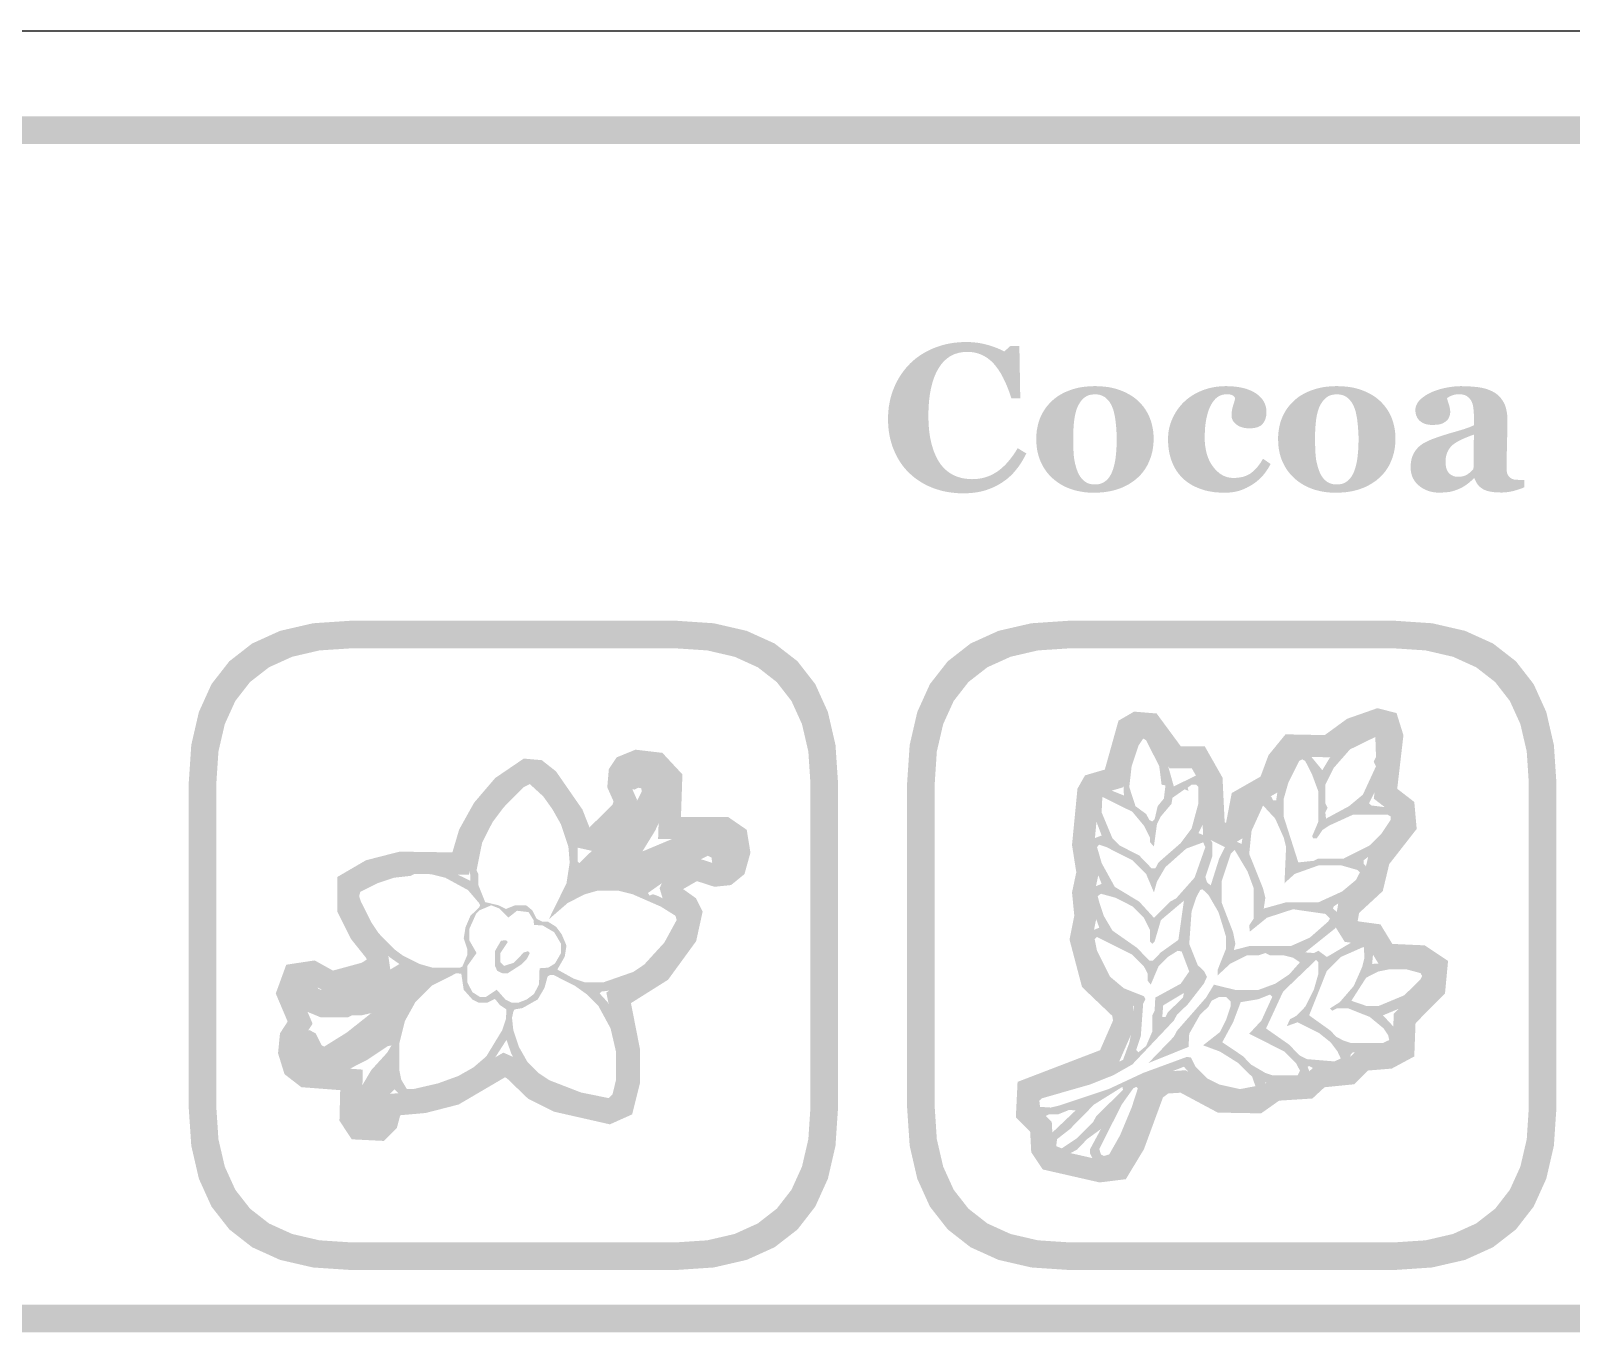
# Model space of a CAD drawing. Header units: millimetres. Extents: x 6 to 297, y 55 to 451.
# Drawn here: x 211.21 to 233.51, y 271.4 to 290.24 of the extents above; entities that cross this region are included whole.
import ezdxf

# ---------------------------------------------------------------- set-up
doc = ezdxf.new("R2010")
doc.units = ezdxf.units.MM
doc.layers.add('CUT', color=1, linetype='Continuous')
doc.layers.add('RASTER', color=7, linetype='Continuous')

msp = doc.modelspace()

# ---------------------------------------------------------------- hatches: boundary and pattern name
at = {"layer": 'RASTER'}
h = msp.add_hatch(color=7, dxfattribs=at)
h.paths.add_polyline_path([(208.2, 286.8), (208.234, 287.316), (208.337, 287.763), (208.509, 288.141), (208.75, 288.45), (209.059, 288.691), (209.438, 288.863), (209.884, 288.966), (210.4, 289), (267.6, 289), (268.116, 288.966), (268.563, 288.863), (268.941, 288.691), (269.25, 288.45), (269.491, 288.141), (269.663, 287.763), (269.766, 287.316), (269.8, 286.8), (269.8, 273.6), (269.766, 273.084), (269.662, 272.638), (269.491, 272.259), (269.25, 271.95), (268.941, 271.709), (268.563, 271.537), (268.116, 271.434), (267.6, 271.4), (210.4, 271.4), (209.884, 271.434), (209.438, 271.537), (209.059, 271.709), (208.75, 271.95), (208.509, 272.259), (208.337, 272.638), (208.234, 273.084), (208.2, 273.6)])
h.paths.add_polyline_path([(208.6, 286.8), (208.6, 273.6), (208.628, 273.178), (208.712, 272.813), (208.853, 272.503), (209.05, 272.25), (209.303, 272.053), (209.613, 271.912), (209.978, 271.828), (210.4, 271.8), (267.6, 271.8), (268.022, 271.828), (268.388, 271.912), (268.697, 272.053), (268.95, 272.25), (269.147, 272.503), (269.287, 272.813), (269.372, 273.178), (269.4, 273.6), (269.4, 286.8), (269.372, 287.222), (269.287, 287.588), (269.147, 287.897), (268.95, 288.15), (268.697, 288.347), (268.388, 288.488), (268.022, 288.572), (267.6, 288.6), (210.4, 288.6), (209.978, 288.572), (209.613, 288.488), (209.303, 288.347), (209.05, 288.15), (208.853, 287.897), (208.712, 287.588), (208.628, 287.222), (208.6, 286.8)], flags=0)
for points in [[(224.71, 283.544), (224.654, 283.545), (224.598, 283.549), (224.543, 283.555), (224.489, 283.563), (224.436, 283.573), (224.384, 283.586), (224.333, 283.601), (224.283, 283.618), (224.234, 283.638), (224.186, 283.659), (224.141, 283.683), (224.096, 283.709), (224.054, 283.737), (224.013, 283.767), (223.973, 283.799), (223.936, 283.833), (223.9, 283.868), (223.867, 283.906), (223.835, 283.945), (223.806, 283.987), (223.778, 284.03), (223.753, 284.076), (223.729, 284.124), (223.707, 284.173), (223.687, 284.225), (223.671, 284.277), (223.656, 284.331), (223.644, 284.386), (223.635, 284.443), (223.629, 284.5), (223.625, 284.559), (223.624, 284.62), (223.625, 284.679), (223.629, 284.738), (223.635, 284.796), (223.645, 284.852), (223.656, 284.908), (223.671, 284.962), (223.688, 285.015), (223.708, 285.067), (223.73, 285.118), (223.754, 285.167), (223.781, 285.214), (223.809, 285.259), (223.84, 285.303), (223.872, 285.345), (223.907, 285.385), (223.944, 285.424), (223.983, 285.46), (224.023, 285.494), (224.065, 285.525), (224.109, 285.555), (224.155, 285.583), (224.202, 285.608), (224.252, 285.632), (224.303, 285.653), (224.356, 285.672), (224.41, 285.689), (224.464, 285.703), (224.52, 285.714), (224.577, 285.723), (224.634, 285.729), (224.692, 285.733), (224.751, 285.734), (224.794, 285.734), (224.836, 285.732), (224.877, 285.728), (224.917, 285.724), (224.956, 285.718), (224.993, 285.711), (225.03, 285.702), (225.066, 285.693), (225.101, 285.682), (225.135, 285.671), (225.167, 285.66), (225.198, 285.648), (225.227, 285.636), (225.255, 285.624), (225.281, 285.611), (225.307, 285.598), (225.397, 285.679), (225.525, 285.679), (225.538, 284.92), (225.409, 284.92), (225.381, 285.004), (225.352, 285.082), (225.321, 285.154), (225.288, 285.221), (225.255, 285.282), (225.22, 285.337), (225.183, 285.386), (225.146, 285.43), (225.106, 285.468), (225.064, 285.501), (225.021, 285.529), (224.975, 285.552), (224.927, 285.569), (224.877, 285.582), (224.825, 285.59), (224.771, 285.592), (224.704, 285.588), (224.641, 285.577), (224.583, 285.558), (224.528, 285.532), (224.478, 285.497), (224.432, 285.456), (224.39, 285.407), (224.352, 285.35), (224.318, 285.286), (224.289, 285.216), (224.264, 285.14), (224.244, 285.058), (224.228, 284.97), (224.217, 284.876), (224.21, 284.776), (224.208, 284.669), (224.209, 284.609), (224.211, 284.55), (224.215, 284.494), (224.22, 284.44), (224.227, 284.388), (224.236, 284.339), (224.246, 284.292), (224.257, 284.247), (224.27, 284.204), (224.283, 284.163), (224.298, 284.125), (224.314, 284.089), (224.33, 284.055), (224.348, 284.022), (224.366, 283.993), (224.385, 283.965), (224.407, 283.938), (224.43, 283.913), (224.453, 283.89), (224.478, 283.868), (224.503, 283.849), (224.53, 283.831), (224.557, 283.815), (224.586, 283.801), (224.615, 283.789), (224.645, 283.779), (224.676, 283.77), (224.708, 283.762), (224.74, 283.757), (224.774, 283.753), (224.808, 283.75), (224.842, 283.749), (224.893, 283.751), (224.942, 283.756), (224.99, 283.765), (225.036, 283.777), (225.081, 283.793), (225.125, 283.812), (225.167, 283.835), (225.208, 283.861), (225.247, 283.89), (225.286, 283.924), (225.324, 283.96), (225.361, 284.001), (225.397, 284.045), (225.432, 284.092), (225.467, 284.143), (225.5, 284.198), (225.626, 284.121), (225.61, 284.09), (225.593, 284.059), (225.576, 284.029), (225.559, 283.999), (225.54, 283.971), (225.522, 283.943), (225.502, 283.917), (225.482, 283.891), (225.462, 283.866), (225.441, 283.842), (225.418, 283.818), (225.396, 283.796), (225.372, 283.775), (225.348, 283.754), (225.322, 283.734), (225.296, 283.716), (225.267, 283.696), (225.237, 283.678), (225.206, 283.66), (225.175, 283.644), (225.142, 283.629), (225.109, 283.615), (225.075, 283.602), (225.041, 283.59), (225.005, 283.579), (224.968, 283.57), (224.929, 283.562), (224.888, 283.556), (224.846, 283.551), (224.803, 283.547), (224.757, 283.545), (224.71, 283.544)], [(228.494, 283.553), (228.444, 283.554), (228.395, 283.557), (228.348, 283.561), (228.302, 283.568), (228.258, 283.576), (228.215, 283.586), (228.174, 283.599), (228.135, 283.612), (228.096, 283.628), (228.06, 283.645), (228.025, 283.663), (227.992, 283.683), (227.961, 283.703), (227.931, 283.726), (227.904, 283.749), (227.877, 283.774), (227.853, 283.801), (227.83, 283.829), (227.809, 283.858), (227.789, 283.888), (227.771, 283.919), (227.755, 283.952), (227.74, 283.985), (227.727, 284.02), (227.715, 284.056), (227.705, 284.093), (227.696, 284.13), (227.689, 284.169), (227.684, 284.208), (227.68, 284.248), (227.678, 284.288), (227.677, 284.329), (227.678, 284.367), (227.681, 284.405), (227.685, 284.442), (227.692, 284.478), (227.701, 284.514), (227.711, 284.55), (227.723, 284.585), (227.738, 284.62), (227.753, 284.653), (227.771, 284.686), (227.789, 284.718), (227.809, 284.749), (227.83, 284.778), (227.853, 284.807), (227.877, 284.835), (227.902, 284.861), (227.93, 284.887), (227.959, 284.912), (227.99, 284.935), (228.022, 284.957), (228.056, 284.978), (228.092, 284.997), (228.129, 285.015), (228.168, 285.032), (228.208, 285.047), (228.25, 285.06), (228.292, 285.071), (228.335, 285.08), (228.38, 285.087), (228.425, 285.092), (228.472, 285.095), (228.519, 285.096), (228.585, 285.094), (228.647, 285.089), (228.705, 285.081), (228.76, 285.07), (228.812, 285.056), (228.86, 285.038), (228.904, 285.018), (228.945, 284.994), (228.982, 284.967), (229.014, 284.938), (229.041, 284.907), (229.063, 284.874), (229.08, 284.839), (229.092, 284.801), (229.1, 284.761), (229.102, 284.719), (229.101, 284.693), (229.099, 284.669), (229.094, 284.646), (229.088, 284.624), (229.08, 284.603), (229.071, 284.584), (229.059, 284.566), (229.046, 284.549), (229.031, 284.534), (229.014, 284.521), (228.993, 284.51), (228.971, 284.501), (228.945, 284.494), (228.918, 284.489), (228.887, 284.486), (228.854, 284.485), (228.828, 284.486), (228.802, 284.488), (228.777, 284.492), (228.754, 284.498), (228.731, 284.505), (228.71, 284.514), (228.69, 284.525), (228.671, 284.538), (228.653, 284.551), (228.638, 284.566), (228.626, 284.582), (228.615, 284.598), (228.607, 284.616), (228.601, 284.635), (228.598, 284.654), (228.597, 284.675), (228.597, 284.693), (228.598, 284.711), (228.6, 284.729), (228.603, 284.747), (228.606, 284.764), (228.61, 284.782), (228.615, 284.8), (228.62, 284.817), (228.626, 284.834), (228.631, 284.85), (228.635, 284.865), (228.639, 284.879), (228.642, 284.892), (228.645, 284.904), (228.647, 284.915), (228.648, 284.924), (228.644, 284.931), (228.639, 284.937), (228.635, 284.942), (228.63, 284.947), (228.624, 284.952), (228.619, 284.957), (228.613, 284.961), (228.607, 284.965), (228.6, 284.968), (228.593, 284.971), (228.584, 284.973), (228.575, 284.975), (228.565, 284.976), (228.554, 284.978), (228.542, 284.978), (228.529, 284.978), (228.513, 284.978), (228.497, 284.976), (228.482, 284.974), (228.466, 284.971), (228.451, 284.966), (228.437, 284.961), (228.423, 284.955), (228.409, 284.948), (228.396, 284.939), (228.383, 284.929), (228.37, 284.918), (228.357, 284.905), (228.344, 284.891), (228.332, 284.875), (228.32, 284.858), (228.308, 284.839), (228.297, 284.82), (228.287, 284.8), (228.277, 284.777), (228.267, 284.754), (228.258, 284.728), (228.25, 284.701), (228.243, 284.673), (228.236, 284.643), (228.229, 284.611), (228.224, 284.578), (228.219, 284.544), (228.215, 284.507), (228.212, 284.47), (228.21, 284.43), (228.209, 284.39), (228.208, 284.347), (228.21, 284.283), (228.216, 284.223), (228.226, 284.166), (228.239, 284.112), (228.256, 284.061), (228.277, 284.013), (228.302, 283.968), (228.331, 283.927), (228.362, 283.889), (228.395, 283.857), (228.429, 283.829), (228.465, 283.807), (228.502, 283.789), (228.541, 283.777), (228.581, 283.769), (228.623, 283.767), (228.663, 283.768), (228.7, 283.772), (228.736, 283.777), (228.769, 283.785), (228.8, 283.795), (228.829, 283.808), (228.857, 283.823), (228.882, 283.84), (228.905, 283.859), (228.928, 283.88), (228.951, 283.902), (228.972, 283.927), (228.993, 283.954), (229.014, 283.982), (229.033, 284.013), (229.052, 284.045), (229.162, 283.969), (229.15, 283.947), (229.138, 283.925), (229.126, 283.904), (229.112, 283.884), (229.098, 283.863), (229.084, 283.844), (229.069, 283.825), (229.054, 283.806), (229.038, 283.788), (229.021, 283.77), (229.003, 283.753), (228.984, 283.736), (228.965, 283.72), (228.945, 283.704), (228.924, 283.689), (228.903, 283.675), (228.88, 283.66), (228.857, 283.647), (228.833, 283.634), (228.81, 283.622), (228.786, 283.611), (228.763, 283.601), (228.739, 283.592), (228.715, 283.584), (228.691, 283.577), (228.666, 283.57), (228.64, 283.565), (228.612, 283.561), (228.584, 283.557), (228.555, 283.555), (228.525, 283.554), (228.494, 283.553)]]:
    msp.add_hatch(color=7, dxfattribs=at).paths.add_polyline_path(points)
h = msp.add_hatch(color=7, dxfattribs=at)
h.paths.add_polyline_path([(227.246, 284.88), (227.272, 284.854), (227.297, 284.827), (227.32, 284.799), (227.342, 284.769), (227.362, 284.738), (227.38, 284.706), (227.397, 284.673), (227.412, 284.639), (227.425, 284.603), (227.437, 284.567), (227.446, 284.53), (227.454, 284.492), (227.461, 284.454), (227.465, 284.414), (227.468, 284.375), (227.469, 284.334), (227.468, 284.294), (227.465, 284.254), (227.461, 284.215), (227.455, 284.176), (227.447, 284.138), (227.437, 284.1), (227.426, 284.063), (227.412, 284.027), (227.397, 283.992), (227.381, 283.957), (227.363, 283.925), (227.343, 283.893), (227.322, 283.863), (227.299, 283.834), (227.274, 283.806), (227.248, 283.78), (227.218, 283.754), (227.187, 283.728), (227.154, 283.705), (227.121, 283.683), (227.085, 283.663), (227.049, 283.644), (227.011, 283.627), (226.971, 283.612), (226.931, 283.598), (226.888, 283.586), (226.845, 283.576), (226.799, 283.568), (226.753, 283.561), (226.705, 283.557), (226.655, 283.554), (226.604, 283.553), (226.56, 283.554), (226.517, 283.556), (226.474, 283.56), (226.433, 283.566), (226.392, 283.573), (226.352, 283.582), (226.314, 283.592), (226.276, 283.604), (226.239, 283.618), (226.203, 283.633), (226.168, 283.65), (226.134, 283.668), (226.101, 283.689), (226.07, 283.71), (226.039, 283.733), (226.01, 283.758), (225.983, 283.783), (225.957, 283.81), (225.933, 283.838), (225.91, 283.868), (225.889, 283.899), (225.869, 283.931), (225.851, 283.965), (225.834, 284.001), (225.819, 284.037), (225.806, 284.075), (225.795, 284.114), (225.786, 284.154), (225.779, 284.194), (225.774, 284.236), (225.771, 284.279), (225.77, 284.324), (225.77, 284.367), (225.773, 284.409), (225.777, 284.45), (225.784, 284.49), (225.792, 284.528), (225.801, 284.565), (225.813, 284.602), (225.826, 284.636), (225.841, 284.67), (225.858, 284.703), (225.876, 284.735), (225.896, 284.766), (225.918, 284.796), (225.942, 284.825), (225.968, 284.853), (225.995, 284.88), (226.023, 284.905), (226.052, 284.929), (226.084, 284.951), (226.116, 284.971), (226.15, 284.99), (226.186, 285.008), (226.224, 285.024), (226.262, 285.039), (226.303, 285.052), (226.344, 285.064), (226.387, 285.074), (226.431, 285.082), (226.476, 285.088), (226.522, 285.092), (226.569, 285.095), (226.618, 285.096), (226.668, 285.095), (226.717, 285.092), (226.765, 285.088), (226.81, 285.082), (226.855, 285.074), (226.898, 285.064), (226.939, 285.052), (226.979, 285.039), (227.017, 285.024), (227.054, 285.008), (227.089, 284.99), (227.124, 284.971), (227.156, 284.951), (227.188, 284.929), (227.218, 284.905), (227.246, 284.88)])
h.paths.add_polyline_path([(226.871, 283.865), (226.879, 283.886), (226.886, 283.908), (226.893, 283.932), (226.899, 283.956), (226.905, 283.981), (226.91, 284.008), (226.915, 284.036), (226.919, 284.064), (226.922, 284.094), (226.925, 284.125), (226.928, 284.158), (226.93, 284.191), (226.932, 284.226), (226.933, 284.262), (226.934, 284.299), (226.934, 284.337), (226.934, 284.363), (226.933, 284.39), (226.932, 284.418), (226.93, 284.447), (226.928, 284.476), (226.926, 284.507), (226.923, 284.539), (226.919, 284.571), (226.916, 284.603), (226.911, 284.634), (226.906, 284.662), (226.901, 284.689), (226.895, 284.714), (226.889, 284.738), (226.883, 284.759), (226.875, 284.779), (226.866, 284.802), (226.856, 284.823), (226.845, 284.843), (226.834, 284.862), (226.821, 284.879), (226.808, 284.895), (226.793, 284.91), (226.778, 284.924), (226.762, 284.937), (226.745, 284.947), (226.727, 284.956), (226.708, 284.964), (226.687, 284.97), (226.666, 284.974), (226.644, 284.976), (226.621, 284.977), (226.595, 284.976), (226.571, 284.973), (226.548, 284.969), (226.527, 284.963), (226.507, 284.955), (226.488, 284.945), (226.471, 284.933), (226.454, 284.92), (226.439, 284.905), (226.425, 284.889), (226.412, 284.872), (226.399, 284.854), (226.388, 284.835), (226.377, 284.815), (226.367, 284.794), (226.358, 284.772), (226.351, 284.751), (226.344, 284.728), (226.338, 284.705), (226.332, 284.681), (226.327, 284.656), (226.323, 284.631), (226.319, 284.604), (226.316, 284.576), (226.313, 284.548), (226.311, 284.52), (226.309, 284.491), (226.307, 284.462), (226.306, 284.433), (226.305, 284.403), (226.304, 284.373), (226.304, 284.343), (226.304, 284.304), (226.305, 284.266), (226.306, 284.231), (226.307, 284.197), (226.308, 284.165), (226.31, 284.134), (226.312, 284.105), (226.314, 284.078), (226.317, 284.052), (226.321, 284.026), (226.326, 284), (226.332, 283.973), (226.339, 283.947), (226.346, 283.921), (226.355, 283.894), (226.364, 283.868), (226.373, 283.846), (226.383, 283.825), (226.394, 283.805), (226.405, 283.787), (226.418, 283.769), (226.431, 283.753), (226.446, 283.738), (226.461, 283.725), (226.477, 283.712), (226.495, 283.701), (226.513, 283.692), (226.532, 283.685), (226.553, 283.679), (226.574, 283.675), (226.597, 283.673), (226.621, 283.672), (226.642, 283.673), (226.663, 283.675), (226.683, 283.679), (226.702, 283.684), (226.721, 283.691), (226.738, 283.699), (226.755, 283.709), (226.771, 283.721), (226.787, 283.734), (226.801, 283.748), (226.815, 283.764), (226.828, 283.781), (226.84, 283.8), (226.851, 283.82), (226.862, 283.842), (226.871, 283.865)], flags=0)
h = msp.add_hatch(color=7, dxfattribs=at)
h.paths.add_polyline_path([(230.747, 284.88), (230.773, 284.854), (230.798, 284.827), (230.821, 284.799), (230.843, 284.769), (230.863, 284.738), (230.881, 284.706), (230.898, 284.673), (230.913, 284.639), (230.926, 284.603), (230.938, 284.567), (230.947, 284.53), (230.955, 284.492), (230.962, 284.454), (230.966, 284.414), (230.969, 284.375), (230.97, 284.334), (230.969, 284.294), (230.966, 284.254), (230.962, 284.215), (230.956, 284.176), (230.948, 284.138), (230.938, 284.1), (230.927, 284.063), (230.913, 284.027), (230.898, 283.992), (230.882, 283.957), (230.864, 283.925), (230.844, 283.893), (230.823, 283.863), (230.799, 283.834), (230.775, 283.806), (230.749, 283.78), (230.719, 283.754), (230.688, 283.728), (230.655, 283.705), (230.622, 283.683), (230.586, 283.663), (230.55, 283.644), (230.512, 283.627), (230.472, 283.612), (230.432, 283.598), (230.389, 283.586), (230.346, 283.576), (230.3, 283.568), (230.254, 283.561), (230.206, 283.557), (230.156, 283.554), (230.105, 283.553), (230.061, 283.554), (230.018, 283.556), (229.975, 283.56), (229.934, 283.566), (229.893, 283.573), (229.853, 283.582), (229.815, 283.592), (229.777, 283.604), (229.74, 283.618), (229.704, 283.633), (229.669, 283.65), (229.635, 283.668), (229.602, 283.689), (229.571, 283.71), (229.54, 283.733), (229.511, 283.758), (229.484, 283.783), (229.458, 283.81), (229.434, 283.838), (229.411, 283.868), (229.39, 283.899), (229.37, 283.931), (229.352, 283.965), (229.335, 284.001), (229.32, 284.037), (229.307, 284.075), (229.296, 284.114), (229.287, 284.154), (229.28, 284.194), (229.275, 284.236), (229.272, 284.279), (229.271, 284.324), (229.271, 284.367), (229.274, 284.409), (229.278, 284.45), (229.285, 284.49), (229.293, 284.528), (229.302, 284.565), (229.314, 284.602), (229.327, 284.636), (229.342, 284.67), (229.359, 284.703), (229.377, 284.735), (229.397, 284.766), (229.419, 284.796), (229.443, 284.825), (229.469, 284.853), (229.496, 284.88), (229.524, 284.905), (229.553, 284.929), (229.584, 284.951), (229.617, 284.971), (229.651, 284.99), (229.687, 285.008), (229.724, 285.024), (229.763, 285.039), (229.804, 285.052), (229.845, 285.064), (229.888, 285.074), (229.932, 285.082), (229.977, 285.088), (230.023, 285.092), (230.07, 285.095), (230.119, 285.096), (230.169, 285.095), (230.218, 285.092), (230.266, 285.088), (230.311, 285.082), (230.356, 285.074), (230.399, 285.064), (230.44, 285.052), (230.48, 285.039), (230.518, 285.024), (230.555, 285.008), (230.59, 284.99), (230.625, 284.971), (230.657, 284.951), (230.689, 284.929), (230.719, 284.905), (230.747, 284.88)])
h.paths.add_polyline_path([(230.372, 283.865), (230.38, 283.886), (230.387, 283.908), (230.394, 283.932), (230.4, 283.956), (230.406, 283.981), (230.411, 284.008), (230.416, 284.036), (230.42, 284.064), (230.423, 284.094), (230.426, 284.125), (230.429, 284.158), (230.431, 284.191), (230.433, 284.226), (230.434, 284.262), (230.435, 284.299), (230.435, 284.337), (230.435, 284.363), (230.434, 284.39), (230.433, 284.418), (230.431, 284.447), (230.429, 284.476), (230.427, 284.507), (230.424, 284.539), (230.42, 284.571), (230.417, 284.603), (230.412, 284.634), (230.407, 284.662), (230.402, 284.689), (230.396, 284.714), (230.39, 284.738), (230.384, 284.759), (230.376, 284.779), (230.367, 284.802), (230.357, 284.823), (230.346, 284.843), (230.335, 284.862), (230.322, 284.879), (230.308, 284.895), (230.294, 284.91), (230.279, 284.924), (230.263, 284.937), (230.246, 284.947), (230.228, 284.956), (230.209, 284.964), (230.188, 284.97), (230.167, 284.974), (230.145, 284.976), (230.122, 284.977), (230.096, 284.976), (230.072, 284.973), (230.049, 284.969), (230.028, 284.963), (230.008, 284.955), (229.989, 284.945), (229.972, 284.933), (229.955, 284.92), (229.94, 284.905), (229.926, 284.889), (229.913, 284.872), (229.9, 284.854), (229.889, 284.835), (229.878, 284.815), (229.868, 284.794), (229.859, 284.772), (229.852, 284.751), (229.845, 284.728), (229.839, 284.705), (229.833, 284.681), (229.828, 284.656), (229.824, 284.631), (229.82, 284.604), (229.817, 284.576), (229.814, 284.548), (229.812, 284.52), (229.81, 284.491), (229.808, 284.462), (229.807, 284.433), (229.806, 284.403), (229.805, 284.373), (229.805, 284.343), (229.805, 284.304), (229.806, 284.266), (229.807, 284.231), (229.808, 284.197), (229.809, 284.165), (229.811, 284.134), (229.813, 284.105), (229.815, 284.078), (229.818, 284.052), (229.822, 284.026), (229.827, 284), (229.833, 283.973), (229.84, 283.947), (229.847, 283.921), (229.856, 283.894), (229.865, 283.868), (229.874, 283.846), (229.884, 283.825), (229.895, 283.805), (229.906, 283.787), (229.919, 283.769), (229.932, 283.753), (229.947, 283.738), (229.962, 283.725), (229.978, 283.712), (229.996, 283.701), (230.014, 283.692), (230.033, 283.685), (230.054, 283.679), (230.075, 283.675), (230.098, 283.673), (230.122, 283.672), (230.143, 283.673), (230.164, 283.675), (230.184, 283.679), (230.203, 283.684), (230.222, 283.691), (230.239, 283.699), (230.256, 283.709), (230.272, 283.721), (230.288, 283.734), (230.302, 283.748), (230.316, 283.764), (230.329, 283.781), (230.341, 283.8), (230.352, 283.82), (230.363, 283.842), (230.372, 283.865)], flags=0)
h = msp.add_hatch(color=7, dxfattribs=at)
h.paths.add_polyline_path([(232.833, 283.631), (232.817, 283.624), (232.799, 283.617), (232.781, 283.611), (232.763, 283.604), (232.743, 283.598), (232.723, 283.591), (232.702, 283.585), (232.681, 283.579), (232.659, 283.574), (232.636, 283.569), (232.613, 283.565), (232.59, 283.562), (232.567, 283.559), (232.543, 283.558), (232.519, 283.556), (232.495, 283.556), (232.451, 283.557), (232.41, 283.559), (232.373, 283.564), (232.338, 283.569), (232.307, 283.577), (232.278, 283.586), (232.252, 283.597), (232.229, 283.61), (232.209, 283.624), (232.19, 283.639), (232.173, 283.656), (232.158, 283.675), (232.144, 283.694), (232.133, 283.716), (232.122, 283.738), (232.114, 283.763), (232.105, 283.763), (232.093, 283.75), (232.08, 283.739), (232.068, 283.727), (232.056, 283.716), (232.044, 283.706), (232.032, 283.696), (232.021, 283.687), (232.009, 283.678), (231.997, 283.669), (231.986, 283.661), (231.973, 283.653), (231.961, 283.645), (231.949, 283.638), (231.936, 283.631), (231.923, 283.624), (231.91, 283.618), (231.893, 283.61), (231.876, 283.603), (231.859, 283.596), (231.843, 283.59), (231.826, 283.584), (231.81, 283.579), (231.794, 283.574), (231.778, 283.57), (231.761, 283.566), (231.743, 283.563), (231.723, 283.561), (231.701, 283.558), (231.678, 283.557), (231.654, 283.556), (231.627, 283.555), (231.6, 283.555), (231.558, 283.556), (231.518, 283.561), (231.479, 283.569), (231.442, 283.58), (231.407, 283.594), (231.373, 283.611), (231.34, 283.631), (231.31, 283.655), (231.281, 283.681), (231.257, 283.709), (231.236, 283.739), (231.219, 283.772), (231.206, 283.806), (231.197, 283.842), (231.191, 283.88), (231.189, 283.921), (231.19, 283.944), (231.191, 283.967), (231.193, 283.988), (231.196, 284.009), (231.2, 284.029), (231.204, 284.048), (231.21, 284.066), (231.216, 284.083), (231.223, 284.099), (231.23, 284.115), (231.239, 284.13), (231.248, 284.145), (231.257, 284.16), (231.268, 284.174), (231.279, 284.188), (231.291, 284.201), (231.302, 284.212), (231.313, 284.223), (231.325, 284.233), (231.338, 284.243), (231.351, 284.253), (231.364, 284.262), (231.378, 284.27), (231.392, 284.278), (231.407, 284.286), (231.422, 284.293), (231.437, 284.301), (231.453, 284.308), (231.469, 284.315), (231.485, 284.322), (231.502, 284.329), (231.519, 284.335), (231.553, 284.347), (231.588, 284.36), (231.625, 284.372), (231.664, 284.385), (231.704, 284.397), (231.746, 284.41), (231.79, 284.423), (231.835, 284.436), (231.88, 284.449), (231.922, 284.461), (231.96, 284.473), (231.995, 284.485), (232.027, 284.496), (232.056, 284.508), (232.082, 284.518), (232.105, 284.529), (232.105, 284.669), (232.105, 284.679), (232.105, 284.689), (232.104, 284.7), (232.104, 284.712), (232.103, 284.724), (232.102, 284.737), (232.1, 284.751), (232.099, 284.766), (232.097, 284.781), (232.095, 284.795), (232.093, 284.808), (232.09, 284.821), (232.087, 284.834), (232.083, 284.845), (232.079, 284.857), (232.074, 284.867), (232.069, 284.879), (232.063, 284.89), (232.056, 284.9), (232.048, 284.91), (232.039, 284.92), (232.03, 284.929), (232.02, 284.938), (232.01, 284.946), (231.998, 284.954), (231.986, 284.96), (231.973, 284.966), (231.959, 284.97), (231.944, 284.974), (231.928, 284.976), (231.912, 284.978), (231.894, 284.978), (231.878, 284.978), (231.863, 284.977), (231.849, 284.976), (231.835, 284.974), (231.822, 284.971), (231.809, 284.968), (231.798, 284.964), (231.786, 284.96), (231.776, 284.956), (231.766, 284.951), (231.756, 284.946), (231.747, 284.942), (231.739, 284.937), (231.731, 284.932), (231.724, 284.928), (231.717, 284.923), (231.718, 284.915), (231.72, 284.906), (231.722, 284.896), (231.725, 284.886), (231.729, 284.874), (231.732, 284.862), (231.737, 284.848), (231.742, 284.833), (231.747, 284.818), (231.751, 284.804), (231.754, 284.789), (231.757, 284.774), (231.759, 284.76), (231.761, 284.746), (231.762, 284.732), (231.762, 284.718), (231.762, 284.711), (231.761, 284.704), (231.76, 284.697), (231.759, 284.69), (231.757, 284.682), (231.755, 284.673), (231.752, 284.665), (231.749, 284.655), (231.746, 284.646), (231.742, 284.638), (231.737, 284.63), (231.733, 284.622), (231.728, 284.615), (231.723, 284.608), (231.717, 284.602), (231.711, 284.596), (231.702, 284.589), (231.694, 284.582), (231.685, 284.576), (231.675, 284.57), (231.666, 284.565), (231.656, 284.56), (231.646, 284.555), (231.635, 284.551), (231.624, 284.547), (231.612, 284.544), (231.598, 284.541), (231.583, 284.539), (231.566, 284.537), (231.548, 284.536), (231.528, 284.535), (231.507, 284.535), (231.478, 284.535), (231.45, 284.538), (231.423, 284.543), (231.399, 284.549), (231.377, 284.558), (231.357, 284.568), (231.338, 284.58), (231.321, 284.594), (231.307, 284.609), (231.294, 284.626), (231.283, 284.643), (231.274, 284.662), (231.267, 284.682), (231.262, 284.703), (231.259, 284.725), (231.258, 284.748), (231.259, 284.769), (231.262, 284.788), (231.267, 284.808), (231.275, 284.826), (231.284, 284.844), (231.295, 284.862), (231.308, 284.879), (231.323, 284.896), (231.34, 284.912), (231.358, 284.927), (231.376, 284.941), (231.396, 284.955), (231.416, 284.968), (231.437, 284.981), (231.459, 284.992), (231.482, 285.003), (231.506, 285.014), (231.53, 285.024), (231.556, 285.033), (231.582, 285.042), (231.609, 285.051), (231.637, 285.058), (231.665, 285.065), (231.695, 285.071), (231.725, 285.077), (231.754, 285.082), (231.782, 285.086), (231.811, 285.09), (231.838, 285.092), (231.865, 285.094), (231.892, 285.095), (231.917, 285.096), (231.953, 285.095), (231.987, 285.095), (232.021, 285.093), (232.054, 285.091), (232.086, 285.089), (232.117, 285.086), (232.148, 285.083), (232.178, 285.079), (232.208, 285.074), (232.236, 285.068), (232.264, 285.061), (232.291, 285.053), (232.317, 285.044), (232.343, 285.033), (232.368, 285.022), (232.392, 285.009), (232.414, 284.996), (232.435, 284.981), (232.455, 284.964), (232.474, 284.946), (232.491, 284.927), (232.507, 284.906), (232.522, 284.884), (232.536, 284.86), (232.549, 284.835), (232.56, 284.808), (232.569, 284.779), (232.576, 284.748), (232.582, 284.716), (232.587, 284.681), (232.589, 284.645), (232.59, 284.606), (232.59, 284.564), (232.589, 284.52), (232.589, 284.474), (232.588, 284.425), (232.587, 284.375), (232.586, 284.323), (232.585, 284.27), (232.583, 284.214), (232.582, 284.159), (232.58, 284.11), (232.579, 284.065), (232.578, 284.026), (232.578, 283.991), (232.577, 283.961), (232.577, 283.935), (232.577, 283.915), (232.577, 283.899), (232.578, 283.884), (232.579, 283.869), (232.582, 283.856), (232.584, 283.843), (232.588, 283.832), (232.592, 283.821), (232.596, 283.811), (232.602, 283.802), (232.608, 283.793), (232.614, 283.785), (232.622, 283.778), (232.629, 283.771), (232.638, 283.765), (232.647, 283.759), (232.657, 283.754), (232.664, 283.751), (232.671, 283.749), (232.68, 283.746), (232.689, 283.744), (232.7, 283.743), (232.711, 283.742), (232.723, 283.741), (232.736, 283.74), (232.749, 283.739), (232.762, 283.739), (232.774, 283.739), (232.787, 283.738), (232.799, 283.738), (232.81, 283.738), (232.822, 283.738), (232.833, 283.738)])
h.paths.add_polyline_path([(232.105, 284.394), (232.084, 284.387), (232.064, 284.38), (232.044, 284.372), (232.023, 284.364), (232.003, 284.356), (231.983, 284.348), (231.963, 284.339), (231.942, 284.33), (231.923, 284.321), (231.904, 284.312), (231.886, 284.303), (231.869, 284.293), (231.853, 284.284), (231.838, 284.274), (231.824, 284.265), (231.811, 284.255), (231.797, 284.244), (231.785, 284.233), (231.773, 284.221), (231.762, 284.208), (231.752, 284.195), (231.742, 284.18), (231.734, 284.166), (231.726, 284.15), (231.718, 284.134), (231.712, 284.117), (231.707, 284.099), (231.703, 284.081), (231.699, 284.062), (231.697, 284.042), (231.695, 284.021), (231.695, 284), (231.696, 283.972), (231.698, 283.947), (231.702, 283.923), (231.708, 283.901), (231.715, 283.882), (231.724, 283.864), (231.735, 283.848), (231.747, 283.834), (231.76, 283.822), (231.774, 283.812), (231.789, 283.803), (231.805, 283.796), (231.821, 283.79), (231.838, 283.786), (231.856, 283.784), (231.875, 283.783), (231.895, 283.784), (231.913, 283.785), (231.931, 283.788), (231.948, 283.791), (231.965, 283.796), (231.98, 283.802), (231.994, 283.808), (232.008, 283.816), (232.02, 283.825), (232.033, 283.834), (232.045, 283.843), (232.056, 283.853), (232.068, 283.863), (232.079, 283.874), (232.089, 283.886), (232.099, 283.897)], flags=0)
h = msp.add_hatch(color=7, dxfattribs=at)
h.paths.add_polyline_path([(213.5, 279.35), (213.537, 279.901), (213.647, 280.378), (213.83, 280.782), (214.087, 281.112), (214.418, 281.37), (214.822, 281.553), (215.299, 281.663), (215.85, 281.7), (220.55, 281.7), (221.101, 281.663), (221.578, 281.553), (221.982, 281.37), (222.313, 281.113), (222.57, 280.782), (222.753, 280.378), (222.863, 279.901), (222.9, 279.35), (222.9, 274.65), (222.863, 274.099), (222.753, 273.622), (222.57, 273.218), (222.313, 272.887), (221.982, 272.63), (221.578, 272.447), (221.101, 272.337), (220.55, 272.3), (215.85, 272.3), (215.299, 272.337), (214.822, 272.447), (214.418, 272.63), (214.088, 272.888), (213.83, 273.218), (213.647, 273.622), (213.537, 274.099), (213.5, 274.65)])
h.paths.add_polyline_path([(213.9, 279.35), (213.9, 274.65), (213.93, 274.193), (214.022, 273.797), (214.174, 273.462), (214.388, 273.188), (214.662, 272.974), (214.997, 272.822), (215.393, 272.73), (215.85, 272.7), (220.55, 272.7), (221.007, 272.73), (221.403, 272.822), (221.738, 272.974), (222.013, 273.188), (222.226, 273.462), (222.378, 273.797), (222.47, 274.193), (222.5, 274.65), (222.5, 279.35), (222.47, 279.807), (222.378, 280.203), (222.226, 280.538), (222.013, 280.812), (221.738, 281.026), (221.403, 281.178), (221.007, 281.27), (220.55, 281.3), (215.85, 281.3), (215.393, 281.27), (214.997, 281.178), (214.662, 281.026), (214.388, 280.813), (214.174, 280.538), (214.022, 280.203), (213.93, 279.807), (213.9, 279.35)], flags=0)
h = msp.add_hatch(color=7, dxfattribs=at)
h.paths.add_polyline_path([(223.9, 279.35), (223.937, 279.901), (224.047, 280.378), (224.23, 280.782), (224.488, 281.112), (224.818, 281.37), (225.222, 281.553), (225.699, 281.663), (226.25, 281.7), (230.95, 281.7), (231.501, 281.663), (231.978, 281.553), (232.382, 281.37), (232.713, 281.113), (232.97, 280.782), (233.153, 280.378), (233.263, 279.901), (233.3, 279.35), (233.3, 274.65), (233.263, 274.099), (233.153, 273.622), (232.97, 273.218), (232.713, 272.887), (232.382, 272.63), (231.978, 272.447), (231.501, 272.337), (230.95, 272.3), (226.25, 272.3), (225.699, 272.337), (225.222, 272.447), (224.818, 272.63), (224.488, 272.888), (224.23, 273.218), (224.047, 273.622), (223.937, 274.099), (223.9, 274.65)])
h.paths.add_polyline_path([(224.3, 279.35), (224.3, 274.65), (224.33, 274.193), (224.422, 273.797), (224.574, 273.462), (224.788, 273.188), (225.062, 272.974), (225.397, 272.822), (225.793, 272.73), (226.25, 272.7), (230.95, 272.7), (231.407, 272.73), (231.803, 272.822), (232.138, 272.974), (232.413, 273.188), (232.626, 273.462), (232.778, 273.797), (232.87, 274.193), (232.9, 274.65), (232.9, 279.35), (232.87, 279.807), (232.778, 280.203), (232.626, 280.538), (232.413, 280.812), (232.138, 281.026), (231.803, 281.178), (231.407, 281.27), (230.95, 281.3), (226.25, 281.3), (225.793, 281.27), (225.397, 281.178), (225.062, 281.026), (224.788, 280.813), (224.574, 280.538), (224.422, 280.203), (224.33, 279.807), (224.3, 279.35)], flags=0)
h = msp.add_hatch(color=7, dxfattribs=at)
h.paths.add_polyline_path([(230.708, 280.434), (230.985, 280.363), (231.085, 280.042), (230.995, 279.267), (231.242, 279.076), (231.277, 278.686), (230.879, 278.176), (230.786, 277.786), (230.443, 277.469), (230.423, 277.355), (230.427, 277.348), (230.752, 277.304), (230.924, 277.021), (231.394, 277), (231.731, 276.775), (231.687, 276.306), (231.26, 275.873), (231.242, 275.392), (230.915, 275.216), (230.57, 275.188), (230.371, 274.989), (229.943, 274.946), (229.767, 274.783), (229.285, 274.752), (229.025, 274.568), (228.397, 274.579), (227.859, 274.867), (227.681, 274.856), (227.604, 274.799), (227.328, 274.048), (227.066, 273.615), (226.687, 273.568), (225.863, 273.756), (225.697, 274.005), (225.681, 274.305), (225.474, 274.512), (225.499, 275.024), (226.693, 275.482), (226.881, 275.912), (226.87, 275.979), (226.432, 276.397), (226.251, 277.084), (226.32, 277.431), (226.287, 277.766), (226.349, 278.058), (226.287, 278.453), (226.366, 279.268), (226.475, 279.461), (226.762, 279.545), (226.96, 280.253), (227.186, 280.384), (227.512, 280.357), (227.861, 279.883), (228.208, 279.883), (228.466, 279.428), (228.497, 278.782), (228.51, 278.775), (228.518, 278.78), (228.599, 279.205), (229.016, 279.443), (229.132, 279.754), (229.378, 280.055), (229.946, 280.044), (230.269, 280.28)])
h.paths.add_polyline_path([(230.722, 280.1), (230.42, 279.994), (230.048, 279.722), (229.528, 279.732), (229.414, 279.592), (229.276, 279.222), (228.885, 279), (228.806, 278.583), (228.527, 278.408), (228.186, 278.581), (228.15, 279.337), (228.021, 279.563), (227.7, 279.563), (227.341, 280.05), (227.26, 280.057), (227.233, 280.041), (227.023, 279.287), (226.689, 279.19), (226.678, 279.17), (226.61, 278.463), (226.675, 278.049), (226.61, 277.748), (226.644, 277.415), (226.579, 277.094), (226.719, 276.566), (227.169, 276.136), (227.212, 275.869), (226.932, 275.231), (225.809, 274.8), (225.801, 274.638), (225.994, 274.445), (226.012, 274.11), (226.059, 274.039), (226.704, 273.893), (226.873, 273.913), (227.038, 274.187), (227.336, 274.999), (227.567, 275.169), (227.929, 275.192), (228.48, 274.898), (228.926, 274.89), (229.174, 275.066), (229.633, 275.095), (229.804, 275.253), (230.225, 275.296), (230.427, 275.498), (230.822, 275.53), (230.929, 275.587), (230.945, 276.009), (231.379, 276.45), (231.395, 276.615), (231.291, 276.684), (230.74, 276.709), (230.558, 277.007), (230.235, 277.051), (230.086, 277.29), (230.146, 277.631), (230.497, 277.955), (230.584, 278.319), (230.947, 278.783), (230.936, 278.908), (230.656, 279.124), (230.759, 280.012), (230.732, 280.098), (230.722, 280.1)], flags=0)
h = msp.add_hatch(color=7, dxfattribs=at)
h.paths.add_polyline_path([(227.26, 280.15), (227.393, 280.104), (227.527, 279.937), (227.65, 279.693), (227.761, 279.302), (228.084, 279.459), (228.161, 279.436), (228.218, 279.359), (228.218, 279.192), (228.251, 279.092), (228.185, 278.758), (228.118, 278.625), (228.261, 278.568), (228.318, 278.491), (228.318, 278.291), (228.218, 277.99), (228.241, 277.914), (228.295, 277.867), (228.418, 278.257), (228.508, 278.434), (228.619, 278.525), (228.742, 278.468), (228.785, 278.758), (228.852, 278.959), (228.976, 279.169), (229.086, 279.192), (229.176, 279.149), (229.196, 279.102), (229.243, 279.102), (229.286, 279.393), (229.51, 279.803), (229.62, 279.86), (229.663, 279.837), (229.911, 279.536), (230.011, 279.703), (230.278, 279.97), (230.488, 280.094), (230.722, 280.16), (230.765, 280.137), (230.822, 280.06), (230.822, 279.693), (230.722, 279.326), (230.588, 279.059), (230.622, 279.025), (230.889, 278.992), (230.999, 278.935), (231.022, 278.792), (230.932, 278.615), (230.845, 278.535), (230.799, 278.448), (230.511, 278.234), (230.511, 278.181), (230.588, 278.091), (230.531, 277.914), (230.365, 277.747), (230.077, 277.566), (230.064, 277.533), (230.154, 277.456), (230.154, 277.356), (230.097, 277.246), (229.663, 276.899), (229.787, 276.889), (229.854, 276.922), (229.977, 276.832), (230.355, 277.056), (230.555, 277.089), (230.655, 276.989), (230.632, 276.732), (231.289, 276.755), (231.466, 276.665), (231.49, 276.521), (231.433, 276.411), (231.166, 276.144), (230.789, 275.987), (230.965, 275.797), (231.022, 275.687), (230.999, 275.543), (230.922, 275.487), (230.789, 275.453), (230.355, 275.453), (230.321, 275.42), (230.298, 275.276), (230.221, 275.219), (229.787, 275.219), (229.72, 275.253), (229.697, 275.243), (229.72, 275.186), (229.697, 275.043), (229.553, 274.986), (229.086, 275.019), (229.043, 274.862), (228.952, 274.819), (228.518, 274.819), (228.385, 274.852), (228.141, 274.976), (227.907, 275.243), (227.393, 275.043), (227.216, 274.485), (226.993, 273.974), (226.926, 273.874), (226.816, 273.817), (226.716, 273.817), (226.605, 273.874), (226.549, 273.984), (226.549, 274.051), (226.706, 274.341), (226.505, 274.195), (226.358, 274.041), (226.181, 273.951), (226.081, 273.951), (225.991, 273.994), (225.948, 274.084), (225.971, 274.261), (226.338, 274.609), (226.248, 274.619), (226.081, 274.552), (225.948, 274.552), (225.881, 274.518), (225.737, 274.609), (225.714, 274.819), (225.737, 274.862), (225.848, 274.919), (226.549, 275.119), (227.026, 275.343), (227.116, 275.587), (227.183, 275.921), (227.183, 276.121), (226.939, 276.244), (226.739, 276.445), (226.582, 276.722), (226.515, 276.955), (226.539, 277.199), (226.682, 277.256), (226.549, 277.623), (226.549, 277.79), (226.572, 277.834), (226.716, 277.89), (226.549, 278.324), (226.549, 278.491), (226.572, 278.535), (226.716, 278.591), (226.615, 278.858), (226.592, 279.102), (226.615, 279.192), (226.682, 279.259), (226.816, 279.259), (227.039, 279.169), (227.016, 279.593), (227.083, 279.86), (227.206, 280.104)])
h.paths.add_polyline_path([(230.678, 280.017), (230.311, 279.837), (230.077, 279.57), (229.954, 279.326), (229.954, 279.059), (229.987, 278.992), (229.954, 278.925), (229.964, 278.835), (230.298, 279.015), (230.498, 279.182), (230.688, 279.593), (230.655, 279.66), (230.688, 279.726)], flags=0)
h.paths.add_polyline_path([(227.317, 279.994), (227.25, 279.893), (227.15, 279.593), (227.116, 279.292), (227.206, 279.015), (227.36, 278.902), (227.407, 278.815), (227.45, 278.792), (227.483, 278.825), (227.527, 279.015), (227.617, 279.125), (227.64, 279.316), (227.584, 279.326), (227.55, 279.593), (227.36, 279.97)], flags=0)
h.paths.add_polyline_path([(229.62, 279.693), (229.577, 279.67), (229.42, 279.359), (229.353, 279.125), (229.353, 278.858), (229.563, 278.201), (229.787, 278.224), (229.854, 278.257), (230.221, 278.257), (230.598, 278.448), (230.765, 278.615), (230.899, 278.815), (230.899, 278.868), (230.855, 278.892), (230.355, 278.892), (230.011, 278.735), (229.911, 278.668), (229.83, 278.548), (229.777, 278.548), (229.764, 278.581), (229.854, 278.792), (229.854, 279.226), (229.764, 279.469), (229.663, 279.67)], flags=0)
h.paths.add_polyline_path([(228.018, 279.326), (227.961, 279.282), (227.974, 279.236), (227.917, 279.259), (227.741, 279.136), (227.727, 279.049), (227.574, 278.868), (227.517, 278.758), (227.473, 278.434), (227.417, 278.491), (227.417, 278.558), (227.327, 278.735), (227.16, 278.935), (226.726, 279.149), (226.716, 278.925), (226.873, 278.548), (226.973, 278.448), (227.26, 278.301), (227.44, 278.114), (227.493, 278.114), (227.54, 278.201), (227.861, 278.481), (228.018, 278.691), (228.118, 279.059), (228.118, 279.292), (228.084, 279.326)], flags=0)
h.paths.add_polyline_path([(229.053, 279.025), (228.886, 278.658), (228.852, 278.324), (229.053, 277.823), (229.086, 277.69), (229.063, 277.533), (229.386, 277.623), (229.854, 277.623), (230.198, 277.78), (230.398, 277.947), (230.455, 278.057), (230.421, 278.091), (230.188, 278.157), (229.854, 278.157), (229.51, 278.034), (229.363, 277.9), (229.386, 278.424), (229.353, 278.558), (229.229, 278.835)], flags=0)
h.paths.add_polyline_path([(228.185, 278.491), (227.941, 278.401), (227.64, 278.134), (227.517, 277.924), (227.473, 277.767), (227.36, 278.034), (227.16, 278.234), (226.782, 278.424), (226.682, 278.458), (226.649, 278.424), (226.716, 278.191), (226.906, 277.847), (227.26, 277.633), (227.473, 277.4), (227.707, 277.633), (227.794, 277.68), (228.061, 277.98), (228.218, 278.424)], flags=0)
h.paths.add_polyline_path([(228.642, 278.381), (228.585, 278.324), (228.452, 277.924), (228.452, 277.623), (228.619, 277.189), (228.652, 277.022), (228.629, 276.932), (228.852, 276.989), (229.453, 276.989), (229.73, 277.112), (229.997, 277.346), (230.021, 277.389), (229.954, 277.456), (229.487, 277.523), (229.109, 277.4), (228.862, 277.199), (228.852, 277.289), (228.919, 277.389), (228.919, 277.823), (228.829, 278.067)], flags=0)
h.paths.add_polyline_path([(228.175, 277.813), (228.141, 277.8), (228.084, 277.69), (228.018, 277.49), (227.984, 277.022), (228.108, 276.712), (228.195, 276.632), (228.241, 276.545), (228.195, 276.445), (227.961, 276.144), (227.807, 275.997), (227.761, 275.911), (227.16, 275.276), (226.883, 275.119), (226.549, 274.986), (225.848, 274.785), (225.814, 274.752), (225.824, 274.662), (225.981, 274.652), (226.115, 274.685), (226.816, 274.919), (227.317, 275.153), (227.951, 275.386), (228.008, 275.376), (228.074, 275.243), (228.241, 275.076), (228.418, 274.986), (228.719, 274.919), (228.942, 274.962), (228.896, 275.096), (228.695, 275.296), (228.428, 275.463), (228.185, 275.553), (228.428, 275.744), (228.518, 275.921), (228.585, 276.121), (228.585, 276.188), (228.518, 276.254), (228.418, 276.254), (228.308, 276.198), (228.261, 276.111), (228.141, 275.997), (227.984, 275.72), (227.974, 275.53), (227.393, 275.296), (227.761, 275.677), (227.807, 275.764), (228.228, 276.244), (228.341, 276.431), (228.652, 276.355), (228.986, 276.355), (229.229, 276.445), (229.43, 276.578), (229.587, 276.755), (229.487, 276.822), (229.353, 276.855), (229.153, 276.855), (229.086, 276.889), (228.986, 276.855), (228.819, 276.855), (228.575, 276.732), (228.395, 276.565), (228.395, 276.645), (228.518, 276.955), (228.518, 277.122), (228.408, 277.48), (228.261, 277.733)], flags=0)
h.paths.add_polyline_path([(226.706, 277.747), (226.659, 277.713), (226.682, 277.623), (226.749, 277.423), (226.873, 277.213), (227.226, 276.966), (227.407, 276.779), (227.46, 276.779), (227.574, 276.899), (227.827, 277.079), (227.907, 277.647), (227.574, 277.366), (227.483, 277.056), (227.45, 277.022), (227.417, 277.056), (227.417, 277.223), (227.327, 277.4), (227.16, 277.566), (226.916, 277.69)], flags=0)
h.paths.add_polyline_path([(226.649, 277.122), (226.615, 277.089), (226.649, 276.922), (226.839, 276.545), (227.039, 276.378), (227.327, 276.264), (227.35, 276.221), (227.317, 276.154), (227.283, 275.687), (227.216, 275.487), (227.25, 275.453), (227.36, 275.543), (227.45, 275.754), (227.45, 275.987), (227.483, 276.054), (227.493, 276.244), (227.861, 276.445), (227.984, 276.622), (227.874, 276.912), (227.817, 276.922), (227.674, 276.832), (227.54, 276.698), (227.427, 276.431), (227.383, 276.488), (227.383, 276.588), (227.327, 276.698), (227.16, 276.865)], flags=0)
h.paths.add_polyline_path([(230.511, 276.979), (230.178, 276.832), (229.977, 276.632), (229.72, 275.987), (230.031, 275.764), (230.111, 275.677), (230.221, 275.62), (230.321, 275.587), (230.789, 275.587), (230.879, 275.63), (230.865, 275.697), (230.799, 275.797), (230.598, 275.964), (230.288, 276.087), (230.121, 276.087), (230.054, 276.054), (230.021, 276.087), (230.164, 276.178), (230.365, 276.411), (230.488, 276.688), (230.521, 276.822)], flags=0)
h.paths.add_polyline_path([(229.82, 276.789), (229.343, 276.331), (229.096, 275.797), (229.43, 275.563), (229.577, 275.41), (229.687, 275.353), (230.087, 275.32), (230.178, 275.363), (230.131, 275.463), (230.031, 275.597), (229.864, 275.73), (229.553, 275.887), (229.396, 275.83), (229.443, 275.931), (229.53, 275.977), (229.663, 276.111), (229.787, 276.355), (229.854, 276.588), (229.854, 276.755)], flags=0)
h.paths.add_polyline_path([(230.889, 276.655), (230.722, 276.622), (230.545, 276.532), (230.331, 276.198), (230.555, 276.121), (230.722, 276.121), (231.099, 276.278), (231.333, 276.511), (231.356, 276.555), (231.333, 276.598), (231.122, 276.655)], flags=0)
h.paths.add_polyline_path([(227.907, 276.311), (227.607, 276.131), (227.594, 275.964), (227.64, 275.964), (227.674, 276.031), (227.894, 276.244)], flags=0)
h.paths.add_polyline_path([(229.153, 276.288), (228.986, 276.221), (228.729, 276.178), (228.619, 275.887), (228.462, 275.597), (228.762, 275.396), (228.876, 275.276), (229.086, 275.153), (229.186, 275.119), (229.553, 275.119), (229.587, 275.186), (229.53, 275.296), (229.363, 275.463), (228.852, 275.72), (229.029, 275.911), (229.186, 276.254)], flags=0)
h.paths.add_polyline_path([(227.016, 274.952), (226.605, 274.695), (226.258, 274.341), (226.071, 274.195), (226.058, 274.094), (226.138, 274.061), (226.358, 274.208), (226.592, 274.442), (226.639, 274.528), (227.026, 274.909)], flags=0)
h.paths.add_polyline_path([(227.216, 274.952), (227.173, 274.929), (227.006, 274.695), (226.682, 274.051), (226.706, 273.974), (226.749, 273.951), (226.826, 273.974), (226.983, 274.251), (227.15, 274.652), (227.24, 274.929)], flags=0)
h = msp.add_hatch(color=7, dxfattribs=at)
h.paths.add_polyline_path([(219.968, 279.833), (220.357, 279.787), (220.647, 279.475), (220.626, 278.859), (221.308, 278.859), (221.578, 278.673), (221.632, 278.342), (221.545, 278.031), (221.351, 277.873), (221.111, 277.848), (220.857, 277.93), (220.661, 277.817), (220.657, 277.807), (220.654, 277.817), (220.844, 277.682), (220.94, 277.49), (220.846, 277.061), (220.439, 276.502), (219.902, 276.164), (220.033, 275.496), (220.033, 275.009), (219.919, 274.553), (219.597, 274.409), (218.79, 274.592), (218.414, 274.779), (218.106, 275.076), (218.077, 275.089), (217.407, 274.696), (216.928, 274.573), (216.562, 274.541), (216.513, 274.356), (216.326, 274.169), (215.861, 274.192), (215.682, 274.461), (215.693, 274.904), (215.13, 274.947), (214.887, 275.135), (214.793, 275.437), (214.821, 275.726), (214.932, 275.897), (214.76, 276.303), (214.912, 276.72), (215.323, 276.782), (215.588, 276.635), (216.004, 276.748), (216.075, 276.793), (216.071, 276.815), (215.852, 277.089), (215.649, 277.492), (215.649, 277.989), (216.066, 278.232), (216.553, 278.357), (217.317, 278.346), (217.415, 278.677), (217.631, 279.065), (217.937, 279.423), (218.35, 279.704), (218.611, 279.681), (218.816, 279.52), (219.199, 278.967), (219.303, 278.704), (219.299, 278.705), (219.636, 279.037), (219.65, 279.084), (219.559, 279.289), (219.582, 279.552), (219.695, 279.722)])
h.paths.add_polyline_path([(220.012, 279.506), (219.907, 279.463), (219.893, 279.442), (219.885, 279.343), (219.99, 279.107), (219.919, 278.867), (219.4, 278.354), (219.067, 278.429), (218.915, 278.815), (218.58, 279.298), (218.488, 279.371), (218.436, 279.375), (218.152, 279.183), (217.895, 278.881), (217.712, 278.552), (217.555, 278.022), (216.591, 278.037), (216.189, 277.933), (215.969, 277.805), (215.969, 277.568), (216.122, 277.263), (216.376, 276.947), (216.42, 276.635), (216.135, 276.451), (215.546, 276.293), (215.263, 276.449), (215.148, 276.432), (215.104, 276.311), (215.293, 275.866), (215.132, 275.618), (215.118, 275.47), (215.163, 275.326), (215.25, 275.259), (216.02, 275.201), (216.005, 274.554), (216.038, 274.504), (216.201, 274.496), (216.226, 274.521), (216.31, 274.841), (216.874, 274.889), (217.284, 274.995), (218.054, 275.447), (218.286, 275.347), (218.6, 275.044), (218.898, 274.896), (219.564, 274.745), (219.646, 274.781), (219.713, 275.048), (219.713, 275.465), (219.546, 276.318), (220.216, 276.74), (220.548, 277.195), (220.603, 277.448), (220.593, 277.468), (220.379, 277.62), (220.317, 277.827), (220.409, 278.04), (220.819, 278.278), (221.145, 278.173), (221.223, 278.181), (221.264, 278.214), (221.304, 278.36), (221.284, 278.487), (221.208, 278.539), (220.295, 278.539), (220.322, 279.354), (220.203, 279.483), (220.012, 279.506)], flags=0)
h = msp.add_hatch(color=7, dxfattribs=at)
h.paths.add_polyline_path([(220.014, 279.593), (220.166, 279.601), (220.253, 279.555), (220.36, 279.476), (220.431, 279.335), (220.431, 279.095), (220.405, 278.989), (220.253, 278.662), (220.067, 278.359), (220.617, 278.59), (220.963, 278.67), (221.176, 278.644), (221.316, 278.572), (221.37, 278.519), (221.415, 278.404), (221.354, 278.2), (221.263, 278.104), (221.229, 278.085), (221.088, 278.104), (221.069, 278.271), (221.016, 278.298), (220.663, 278.12), (220.147, 277.758), (220.173, 277.721), (220.219, 277.74), (220.298, 277.713), (220.546, 277.588), (220.679, 277.482), (220.697, 277.368), (220.644, 277.235), (220.546, 277.041), (220.413, 276.855), (220.147, 276.589), (219.9, 276.437), (219.687, 276.358), (219.474, 276.331), (219.448, 276.304), (219.562, 276.18), (219.687, 275.932), (219.793, 275.507), (219.793, 275.002), (219.695, 274.702), (219.607, 274.656), (219.395, 274.683), (218.836, 274.842), (218.589, 274.967), (218.27, 275.26), (218.172, 275.427), (218.1, 275.632), (217.861, 275.26), (217.595, 275.074), (217.295, 274.922), (216.763, 274.789), (216.604, 274.789), (216.479, 274.914), (216.356, 274.797), (216.285, 274.683), (216.311, 274.577), (216.293, 274.462), (216.152, 274.364), (216.011, 274.409), (215.913, 274.55), (215.913, 274.736), (215.966, 274.896), (216.144, 275.196), (216.372, 275.446), (216.436, 275.552), (216.383, 275.542), (216.08, 275.34), (215.833, 275.215), (215.567, 275.135), (215.328, 275.135), (215.16, 275.207), (215.054, 275.34), (215.009, 275.48), (215.054, 275.648), (215.097, 275.712), (215.168, 275.746), (215.248, 275.773), (215.336, 275.728), (215.426, 275.552), (215.461, 275.534), (215.788, 275.738), (216.144, 276.02), (215.992, 275.985), (215.859, 275.985), (215.806, 275.959), (215.408, 275.959), (215.107, 276.084), (215.009, 276.251), (215.009, 276.384), (215.054, 276.472), (215.134, 276.552), (215.221, 276.57), (215.309, 276.525), (215.373, 276.376), (215.408, 276.358), (215.54, 276.358), (215.939, 276.464), (216.418, 276.65), (216.55, 276.73), (216.41, 276.828), (216.197, 277.041), (216.064, 277.227), (215.966, 277.394), (215.859, 277.66), (215.878, 277.828), (216.011, 277.934), (216.178, 278.006), (216.418, 278.085), (216.683, 278.139), (217.056, 278.139), (217.321, 278.059), (217.579, 277.934), (217.561, 278.298), (217.64, 278.564), (217.765, 278.811), (217.872, 278.971), (218.164, 279.29), (218.438, 279.468), (218.552, 279.422), (218.658, 279.316), (218.924, 278.944), (219.102, 278.537), (219.129, 278.431), (219.129, 278.218), (219.155, 278.192), (219.775, 278.795), (219.987, 279.088), (220.059, 279.228), (220.051, 279.274), (220.006, 279.282), (219.953, 279.255), (219.839, 279.274), (219.793, 279.335), (219.793, 279.414), (219.865, 279.529)])
h.paths.add_polyline_path([(218.438, 279.335), (218.35, 279.29), (218.058, 278.997), (217.898, 278.784), (217.747, 278.484), (217.667, 278.085), (217.693, 278.032), (217.693, 277.873), (217.792, 277.626), (217.986, 277.58), (218.092, 277.527), (218.225, 277.58), (218.385, 277.58), (218.472, 277.509), (218.536, 277.386), (218.624, 277.341), (218.704, 277.341), (218.818, 277.269), (218.898, 277.163), (218.969, 276.996), (218.943, 276.836), (218.836, 276.65), (219.076, 276.517), (219.235, 276.464), (219.501, 276.464), (219.934, 276.615), (220.094, 276.722), (220.386, 277.041), (220.564, 277.368), (220.546, 277.429), (220.333, 277.562), (219.926, 277.74), (219.714, 277.793), (219.421, 277.793), (219.235, 277.74), (218.988, 277.615), (218.712, 277.376), (218.969, 277.899), (219.015, 278.2), (218.996, 278.431), (218.89, 278.75), (218.765, 278.971), (218.632, 279.157)], flags=0)
h.paths.add_polyline_path([(216.763, 278.032), (216.71, 278.006), (216.471, 277.979), (216.232, 277.899), (215.984, 277.774), (215.966, 277.713), (215.992, 277.634), (216.144, 277.333), (216.25, 277.174), (216.489, 276.934), (216.596, 276.855), (216.843, 276.73), (217.029, 276.677), (217.428, 276.677), (217.462, 276.695), (217.534, 276.863), (217.534, 276.942), (217.481, 277.102), (217.507, 277.261), (217.579, 277.429), (217.701, 277.546), (217.72, 277.58), (217.701, 277.615), (217.542, 277.801), (217.215, 277.979), (217.002, 278.032)], flags=0)
h.paths.add_polyline_path([(217.88, 277.58), (217.712, 277.509), (217.659, 277.455), (217.561, 277.235), (217.561, 277.075), (217.667, 276.889), (217.534, 276.703), (217.534, 276.464), (217.606, 276.323), (217.72, 276.251), (217.8, 276.251), (217.959, 276.358), (218.084, 276.217), (218.172, 276.172), (218.278, 276.172), (218.393, 276.217), (218.499, 276.296), (218.571, 276.437), (218.579, 276.669), (218.704, 276.677), (218.802, 276.738), (218.89, 276.889), (218.89, 277.022), (218.791, 277.19), (218.624, 277.288), (218.499, 277.296), (218.491, 277.368), (218.419, 277.482), (218.252, 277.501), (218.127, 277.402), (217.994, 277.535)], flags=0)
h.paths.add_polyline_path([(218.02, 277.067), (218.092, 277.075), (218.119, 277.049), (218.012, 276.889), (218.012, 276.756), (218.066, 276.703), (218.206, 276.748), (218.35, 276.897), (218.411, 276.916), (218.438, 276.889), (218.393, 276.802), (218.313, 276.722), (218.119, 276.597), (218.039, 276.597), (217.967, 276.631), (217.933, 276.703), (217.933, 276.916)], flags=0)
h.paths.add_polyline_path([(217.375, 276.597), (217.021, 276.419), (216.782, 276.18), (216.63, 275.906), (216.55, 275.587), (216.55, 275.188), (216.577, 275.055), (216.657, 274.922), (216.763, 274.922), (217.109, 275.002), (217.401, 275.108), (217.622, 275.233), (217.808, 275.393), (218.039, 275.773), (218.092, 275.932), (218.1, 276.073), (218.004, 276.137), (217.933, 276.225), (217.826, 276.172), (217.693, 276.172), (217.606, 276.217), (217.481, 276.358), (217.446, 276.589)], flags=0)
h.paths.add_polyline_path([(218.73, 276.57), (218.696, 276.552), (218.65, 276.384), (218.552, 276.217), (218.331, 276.092), (218.217, 276.073), (218.199, 276.039), (218.18, 275.951), (218.199, 275.773), (218.278, 275.534), (218.403, 275.313), (218.563, 275.153), (218.722, 275.047), (219.182, 274.869), (219.581, 274.789), (219.634, 274.842), (219.687, 275.055), (219.687, 275.454), (219.607, 275.799), (219.429, 276.126), (219.27, 276.286), (219.084, 276.419), (218.783, 276.57)], flags=0)

# ---------------------------------------------------------------- linework, layer by layer
at = {"layer": 'CUT'}
msp.add_lwpolyline([(209.999, 290.24), (268.001, 290.24)], dxfattribs=at)

doc.saveas('drawing.dxf')
